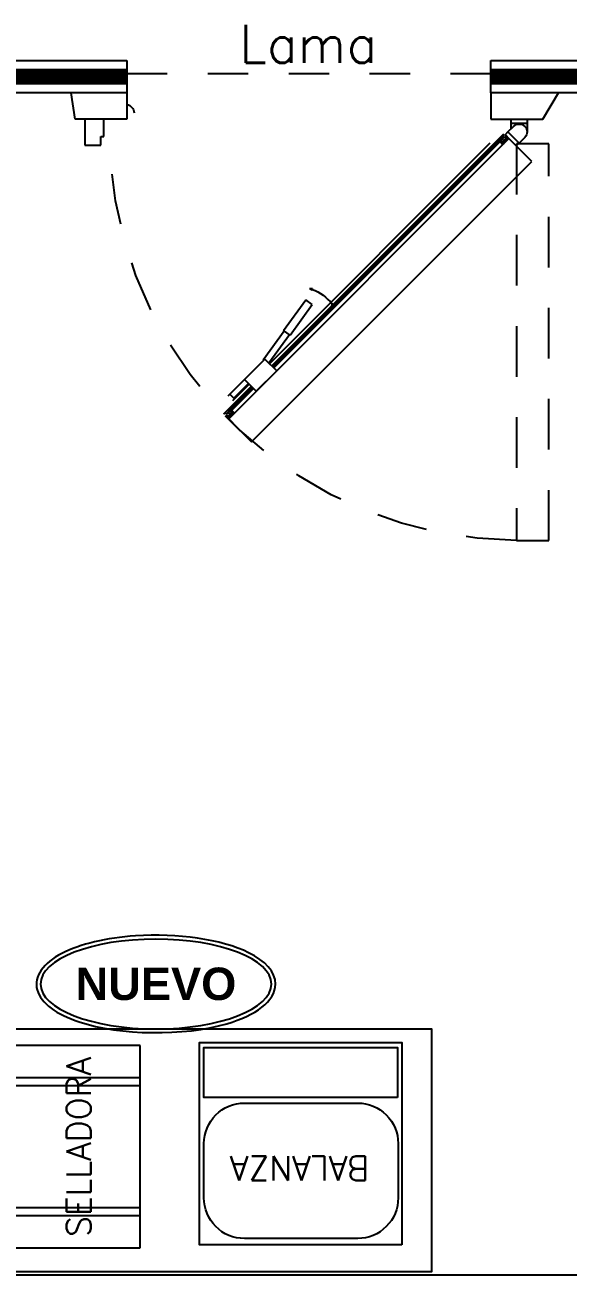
# Model space of a CAD drawing. Header units: millimetres. Extents: x 340 to 1003762, y 22 to 362022.
# Drawn here: x 422.058 to 423.4, y 90.396 to 93.483 of the extents above; entities that cross this region are included whole.
import ezdxf
from ezdxf.xclip import XClip

# ---------------------------------------------------------------- set-up
doc = ezdxf.new("R2010")
doc.units = ezdxf.units.MM
doc.header["$XCLIPFRAME"] = 0
for name, pattern in [('LSBB_P_002 - PLANTA 1° NIVEL SALA DE VENTAS$0$000_ALTILLO PROPUESTA$0$HIDDEN', [0.375, 0.25, -0.125]), ('LSBB_P_002 - PLANTA 1° NIVEL SALA DE VENTAS$0$CONTINUOS', [0]), ('LSBB_P_002 - PLANTA 1° NIVEL SALA DE VENTAS$0$HIDDEN', [0.375, 0.25, -0.125])]:
    doc.linetypes.add(name, pattern=pattern)
doc.layers.add('LSBB_P_002 - PLANTA 1° NIVEL SALA DE VENTAS$0$A-Achurado', color=250, linetype='Continuous', lineweight=5)
for name, color, linetype in [('LSBB_P_002 - PLANTA 1° NIVEL SALA DE VENTAS$0$A-ACTIVOS NUEVOS', 20, 'Continuous'), ('LSBB_P_002 - PLANTA 1° NIVEL SALA DE VENTAS$0$A-Equipamiento acero inox', 8, 'Continuous'), ('LSBB_P_002 - PLANTA 1° NIVEL SALA DE VENTAS$0$A-Equipos', 8, 'Continuous'), ('LSBB_P_002 - PLANTA 1° NIVEL SALA DE VENTAS$0$A-PANEL CAMARA NUEVO', 10, 'LSBB_P_002 - PLANTA 1° NIVEL SALA DE VENTAS$0$CONTINUOS'), ('LSBB_P_002 - PLANTA 1° NIVEL SALA DE VENTAS$0$A-PUER', 2, 'Continuous'), ('LSBB_P_002 - PLANTA 1° NIVEL SALA DE VENTAS$0$A-PUERTAS NUEVAS', 10, 'Continuous'), ('LSBB_P_002 - PLANTA 1° NIVEL SALA DE VENTAS$0$A-SE CONSTRUYE RELLENO', 10, 'LSBB_P_002 - PLANTA 1° NIVEL SALA DE VENTAS$0$CONTINUOS'), ('LSBB_P_002 - PLANTA 1° NIVEL SALA DE VENTAS$0$E-TABIQUE-CAMARA', 1, 'Continuous'), ('XREF', 7, 'Continuous')]:
    doc.layers.add(name, color=color, linetype=linetype)
doc.styles.add('LSBB_P_002 - PLANTA 1° NIVEL SALA DE VENTAS$0$ARIAL', font='')
doc.styles.add('LSBB_P_002 - PLANTA 1° NIVEL SALA DE VENTAS$0$century gothic', font='GOTHIC.TTF')
doc.styles.add('LSBB_P_002 - PLANTA 1° NIVEL SALA DE VENTAS$0$Estilo1', font='GOTHIC.TTF', dxfattribs={"height": 0.24})
doc.styles.add('LSBB_P_002 - PLANTA 1° NIVEL SALA DE VENTAS$0$ROMANS', font='romans')
doc.styles.get('LSBB_P_002 - PLANTA 1° NIVEL SALA DE VENTAS$0$ARIAL').set_extended_font_data('Arial', bold=True)

# ---------------------------------------------------------------- blocks, each defined once
blk = doc.blocks.new('LSBB_P_002 - PLANTA 1° NIVEL SALA DE VENTAS$0$salladora')
for p, q in [((12026.65, -9959.07), (12026.65, -10009.07)), ((12026.65, -9959.07), (12066.65, -9959.07)), ((12026.65, -9959.07), (12026.65, -10009.07)), ((12026.65, -9959.07), (12066.65, -9959.07)), ((12066.65, -9959.07), (12066.65, -10009.07)), ((12066.65, -9959.07), (12066.65, -10009.07)), ((12026.65, -9967.07), (12066.65, -9967.07)), ((12026.65, -9967.07), (12066.65, -9967.07)), ((12026.65, -9969.07), (12066.65, -9969.07)), ((12026.65, -9969.07), (12066.65, -9969.07)), ((12066.65, -9999.07), (12026.65, -9999.07)), ((12066.65, -9999.07), (12026.65, -9999.07)), ((12066.65, -10001.07), (12026.65, -10001.07)), ((12066.65, -10001.07), (12026.65, -10001.07)), ((12066.65, -10009.07), (12026.65, -10009.07)), ((12066.65, -10009.07), (12026.65, -10009.07))]:
    blk.add_line(p, q)
blk = doc.blocks.new('LSBB_P_002 - PLANTA 1° NIVEL SALA DE VENTAS$0$BALANZA')
at = {"layer": 'LSBB_P_002 - PLANTA 1° NIVEL SALA DE VENTAS$0$A-Equipos'}
for points in [[(-0.2386, 0.2033), (0.2614, 0.2033), (0.2614, -0.2967), (-0.2386, -0.2967)], [(-0.2281, -0.1607), (0.2504, -0.1607), (0.2504, -0.2848), (-0.2281, -0.2848)]]:
    blk.add_lwpolyline(points, close=True, dxfattribs=at)
blk.add_lwpolyline([(-0.1296, 0.1873), (0.1504, 0.1873, -0.414214), (0.2504, 0.0873), (0.2504, -0.0471, -0.414214), (0.1504, -0.1471), (-0.1296, -0.1471, -0.414214), (-0.2296, -0.0471), (-0.2296, 0.0873, -0.414214)], format="xyb", close=True, dxfattribs=at)
at = {"layer": 'LSBB_P_002 - PLANTA 1° NIVEL SALA DE VENTAS$0$A-Equipos', "insert": (0.0141, 0.0437), "char_height": 0.06, "width": 2.665849, "attachment_point": 2, "style": 'LSBB_P_002 - PLANTA 1° NIVEL SALA DE VENTAS$0$Estilo1'}
blk.add_mtext('{\\Fromans|c0;BALANZA}', dxfattribs=at)
blk = doc.blocks.new('LSBB_P_002 - PLANTA 1° NIVEL SALA DE VENTAS$0$A$C529333AF')
at = {"layer": 'LSBB_P_002 - PLANTA 1° NIVEL SALA DE VENTAS$0$A-ACTIVOS NUEVOS', "extrusion": (0, 0, -1)}
blk.add_ellipse((0, 0), major_axis=(0.2855, 0), ratio=0.388575, dxfattribs=at)
at = {"layer": 'LSBB_P_002 - PLANTA 1° NIVEL SALA DE VENTAS$0$A-ACTIVOS NUEVOS'}
blk.add_open_spline([(0.2955, 0), (0.2955, -0.021), (0.2828, -0.0409), (0.2407, -0.0737), (0.2108, -0.0875), (0.0693, -0.1291), (-0.0893, -0.1272), (-0.2453, -0.0748), (-0.2842, -0.048), (-0.3027, 0.019), (-0.2777, 0.0523), (-0.188, 0.0987), (-0.1218, 0.1143), (0.0524, 0.1263), (0.163, 0.1102), (0.2698, 0.0572), (0.2955, 0.0303), (0.2955, 0)], degree=3, knots=[0, 0, 0, 0, 0.461791, 0.461791, 0.923583, 0.923583, 2.283227, 2.283227, 3.034626, 3.034626, 3.786024, 3.786024, 4.537423, 4.537423, 5.618495, 5.618495, 6.283185, 6.283185, 6.283185, 6.283185], dxfattribs=at)
at = {"layer": 'LSBB_P_002 - PLANTA 1° NIVEL SALA DE VENTAS$0$A-ACTIVOS NUEVOS', "insert": (0, 0), "char_height": 0.08, "attachment_point": 5, "style": 'LSBB_P_002 - PLANTA 1° NIVEL SALA DE VENTAS$0$ARIAL'}
blk.add_mtext_dynamic_manual_height_columns('NUEVO', width=0.536552, gutter_width=0.7, heights=[0], dxfattribs=at)
blk = doc.blocks.new('LSBB_P_002 - PLANTA 1° NIVEL SALA DE VENTAS$0$A$C51DB38BC')
at = {"ltscale": 10}
h = blk.add_hatch(color=256, dxfattribs=at)
h.paths.add_polyline_path([(0.5012, 0.623), (0.507, 0.6276), (0.5086, 0.6235)])
h.paths.add_polyline_path([(0.5616, 0.6673), (0.5592, 0.6602), (0.5556, 0.6628)])
for p, q in [((0.3011, 0.9458), (0.3577, 1.0023)), ((0.3577, 1.0023), (1.0507, 0.3094)), ((0.2908, 0.9323), (0.2908, 0.9323)), ((0.2909, 0.9318), (0.3579, 0.8648)), ((0.3042, 0.931), (0.2916, 0.9329)), ((0.3006, 0.9452), (0.2946, 0.9392)), ((0.2946, 0.9382), (0.2971, 0.9357)), ((0.3004, 0.9429), (0.2962, 0.9387)), ((0.2962, 0.9387), (0.2981, 0.9368)), ((0.2999, 0.9395), (0.2974, 0.9383)), ((0.2981, 0.9357), (0.2981, 0.9357)), ((0.2987, 0.9299), (0.3031, 0.9252)), ((0.3098, 0.9296), (0.2999, 0.9395)), ((0.3011, 0.9458), (0.9941, 0.2528)), ((0.3011, 0.9458), (0.9941, 0.2528)), ((0.3011, 0.9458), (0.9941, 0.2528)), ((0.3017, 0.9442), (0.3011, 0.9437)), ((0.3017, 0.9442), (0.3015, 0.944)), ((0.3017, 0.9452), (0.3017, 0.9452)), ((0.3059, 0.9279), (0.3059, 0.9279)), ((0.3084, 0.9244), (0.3059, 0.9269)), ((0.3059, 0.9269), (0.3629, 0.8698)), ((0.3089, 0.926), (0.307, 0.9279)), ((0.3086, 0.9271), (0.3098, 0.9296)), ((0.3131, 0.9302), (0.3089, 0.926)), ((0.3154, 0.9304), (0.3094, 0.9244)), ((0.3144, 0.9315), (0.3139, 0.9309)), ((0.3154, 0.9315), (0.3154, 0.9315)), ((0.3031, 0.9252), (0.3607, 0.8676)), ((0.3117, 0.8998), (0.3523, 0.8592)), ((0.3004, 0.8885), (0.3129, 0.876)), ((0.3048, 0.8841), (0.3144, 0.8938)), ((0.3129, 0.876), (0.341, 0.8479)), ((0.3144, 0.8938), (0.3507, 0.8575)), ((0.341, 0.8479), (0.37, 0.8769)), ((0.37, 0.8769), (0.4203, 0.8266)), ((0.341, 0.8479), (0.3913, 0.7976)), ((0.3913, 0.7976), (0.4203, 0.8266)), ((0.401, 0.8072), (0.4518, 0.7371)), ((0.4026, 0.8089), (0.9481, 0.2634)), ((0.9801, 0.2426), (0.4082, 0.8145)), ((0.9735, 0.2548), (0.411, 0.8173)), ((0.9752, 0.2576), (0.4133, 0.8195)), ((0.3872, 0.7996), (0.4392, 0.7279)), ((0.4534, 0.7383), (0.4375, 0.7268)), ((0.4375, 0.7268), (0.4924, 0.6511)), ((0.4534, 0.7383), (0.5082, 0.6626)), ((0.5082, 0.6626), (0.4924, 0.6511)), ((1.0507, 0.3094), (0.9941, 0.2528)), ((-0.0535, 0.205), (-0.0535, 0.2691)), ((-0.0535, 0.2691), (-0.0143, 0.2691)), ((-0.0143, 0.2691), (-0.0143, 0.248)), ((-0.0143, 0.248), (-0.0067, 0.248)), ((-0.0067, 0.248), (-0.0067, 0.205)), ((0.9787, 0.2671), (0.9727, 0.2611)), ((0.9727, 0.2601), (0.9752, 0.2576)), ((0.9782, 0.2503), (0.9735, 0.2548)), ((0.9785, 0.2648), (0.9743, 0.2606)), ((0.9743, 0.2606), (0.9762, 0.2586)), ((0.9754, 0.2603), (0.9779, 0.2615)), ((0.9762, 0.2576), (0.9762, 0.2576)), ((0.9779, 0.2615), (0.9878, 0.2516)), ((0.9798, 0.2661), (0.9792, 0.2655)), ((0.9793, 0.2559), (0.9813, 0.2433)), ((0.9798, 0.2671), (0.9798, 0.2671)), ((0.984, 0.2498), (0.984, 0.2498)), ((0.9865, 0.2463), (0.984, 0.2487)), ((1.0124, 0.2711), (0.9849, 0.2436)), ((0.987, 0.2479), (0.9851, 0.2498)), ((0.9878, 0.2516), (0.9866, 0.2491)), ((0.9913, 0.2521), (0.987, 0.2479)), ((0.9936, 0.2523), (0.9876, 0.2463)), ((1.0195, 0.2641), (0.9919, 0.2365)), ((0.9925, 0.2533), (0.992, 0.2528)), ((0.9925, 0.2533), (0.9923, 0.2532)), ((0.9936, 0.2533), (0.9936, 0.2533)), ((1.0195, 0.2641), (1.0124, 0.2711)), ((1.0333, 0.2503), (1.0195, 0.2641)), ((0.9806, 0.2425), (0.9806, 0.2425)), ((0.9919, 0.2365), (0.9849, 0.2436)), ((0.9919, 0.2365), (1.0057, 0.2227)), ((1, 0.2284), (1, 0.215)), ((1.039, 0.215), (1.039, 0.2345)), ((-0.078, 0.205), (-0.088, 0.14)), ((0.05, 0.205), (-0.078, 0.205)), ((0.05, 0.14), (0.05, 0.205)), ((0.95, 0.205), (1.078, 0.205)), ((0.95, 0.14), (0.95, 0.205)), ((1, 0.215), (1, 0.205)), ((1, 0.215), (1.039, 0.215)), ((1, 0.215), (1.039, 0.215)), ((1, 0.205), (1.039, 0.205)), ((1, 0.205), (1.039, 0.205)), ((1.039, 0.205), (1.039, 0.215)), ((1.078, 0.205), (1.117, 0.14)), ((0.05, 0.14), (-0.088, 0.14)), ((1.117, 0.14), (0.95, 0.14))]:
    blk.add_line(p, q)
for p, q in [((0.5616, 0.6673), (0.5556, 0.6628)), ((0.5592, 0.6602), (0.5556, 0.6628)), ((0.5616, 0.6673), (0.5592, 0.6602)), ((0.5012, 0.623), (0.507, 0.6276)), ((0.5012, 0.623), (0.5086, 0.6235)), ((0.5086, 0.6235), (0.507, 0.6276))]:
    blk.add_line(p, q, dxfattribs=at)
at = {"color": 8, "linetype": 'LSBB_P_002 - PLANTA 1° NIVEL SALA DE VENTAS$0$HIDDEN', "ltscale": 0.5, "elevation": 0}
blk.add_lwpolyline([(1.0931, 1.246), (1.0931, 0.266), (1.0131, 0.266), (1.0131, 1.246)], close=True, dxfattribs=at)
at = {"color": 8, "linetype": 'LSBB_P_002 - PLANTA 1° NIVEL SALA DE VENTAS$0$HIDDEN', "ltscale": 0.5}
blk.add_arc((1.0208, 0.2317), 1.0139, 90.4384, 175.5689, dxfattribs=at)
for centre, radius, start, end in [((0.2915, 0.9322), 0.00075, 80, 170.6608), ((0.2915, 0.9322), 0.00075, 170.6608, 260), ((0.2951, 0.9387), 0.00075, 135, 225), ((0.2976, 0.9362), 0.00075, 225, 315), ((0.2975, 0.938), 0.00025, 116.5651, 225), ((0.2976, 0.9362), 0.00075, 315, 45), ((0.3011, 0.9447), 0.00075, 45, 135), ((0.3011, 0.9447), 0.00075, 315, 45), ((0.3064, 0.9274), 0.00075, 135, 225), ((0.3064, 0.9274), 0.00075, 45, 135), ((0.3083, 0.9272), 0.00025, 225, 333.4349), ((0.3149, 0.9309), 0.00075, 45, 135), ((0.3149, 0.9309), 0.00075, 315, 45), ((0.3089, 0.9249), 0.00075, 225, 315), ((0.9732, 0.2606), 0.00075, 135, 225), ((0.9757, 0.2581), 0.00075, 225, 315), ((0.9757, 0.2581), 0.00075, 315, 45), ((0.9792, 0.2666), 0.00075, 45, 135), ((0.9792, 0.2666), 0.00075, 315, 45), ((0.9845, 0.2493), 0.00075, 135, 225), ((0.9845, 0.2493), 0.00075, 45, 135), ((0.993, 0.2528), 0.00075, 45, 135), ((0.993, 0.2528), 0.00075, 315, 45), ((1.0195, 0.2365), 0.0195, 225, 45), ((0.9805, 0.2432), 0.00075, 190, 279.3392), ((0.9805, 0.2432), 0.00075, 279.3392, 10), ((0.987, 0.2468), 0.00075, 225, 315), ((1.0195, 0.2345), 0.0195, 0, 2.9395), ((0.0476, 0.189), 0.0201, 276.9727, 0)]:
    blk.add_arc(centre, radius, start, end)
at = {"ltscale": 10}
blk.add_arc((0.4674, 0.7325), 0.1146, 290.711, 321.7284, dxfattribs=at)
for points in [[(0.3131, 0.9302), (0.3128, 0.9305), (0.3124, 0.9308), (0.3111, 0.9317), (0.3103, 0.9323), (0.3086, 0.9336), (0.3078, 0.9342), (0.3065, 0.9355), (0.3059, 0.9361), (0.3047, 0.9373), (0.3042, 0.9379), (0.3027, 0.9398), (0.3017, 0.9411), (0.3006, 0.9426), (0.3005, 0.9428), (0.3004, 0.9429)], [(0.9785, 0.2648), (0.9788, 0.2644), (0.9791, 0.2641), (0.98, 0.2628), (0.9806, 0.262), (0.9819, 0.2603), (0.9826, 0.2595), (0.9838, 0.2581), (0.9844, 0.2575), (0.9856, 0.2564), (0.9862, 0.2559), (0.9881, 0.2543), (0.9895, 0.2534), (0.9909, 0.2523), (0.9911, 0.2522), (0.9913, 0.2521)]]:
    blk.add_open_spline(points, degree=3, knots=[0.165357, 0.165357, 0.165357, 0.165357, 1.560415, 1.560415, 4.681244, 4.681244, 7.739395, 7.739395, 10.144269, 10.144269, 12.549143, 12.549143, 17.358892, 17.358892, 17.945413, 17.945413, 17.945413, 17.945413])
for points in [[(0.3139, 0.9309), (0.3068, 0.9366), (0.3011, 0.9437)], [(0.9792, 0.2655), (0.9849, 0.2585), (0.992, 0.2528)]]:
    blk.add_spline(points, degree=3)
blk = doc.blocks.new('LSBB_P_002 - PLANTA 1° NIVEL SALA DE VENTAS', base_point=(223.5696, 14.2202))
at = {"layer": 'LSBB_P_002 - PLANTA 1° NIVEL SALA DE VENTAS$0$A-Achurado', "color": 1}
for points in [[(837.5985, 308.2156), (837.5985, 308.1356)], [(838.4985, 308.1356), (838.4985, 308.2156)]]:
    blk.add_lwpolyline(points, dxfattribs=at)
at = {"layer": 'LSBB_P_002 - PLANTA 1° NIVEL SALA DE VENTAS$0$A-Equipamiento acero inox'}
blk.add_lwpolyline([(837.1513, 305.8233), (838.3513, 305.8233), (838.3513, 305.2233), (837.1513, 305.2233)], close=True, dxfattribs=at)
at = {"layer": 'LSBB_P_002 - PLANTA 1° NIVEL SALA DE VENTAS$0$A-PANEL CAMARA NUEVO'}
for points in [[(837.5985, 308.1356), (836.3313, 308.1356), (836.3313, 308.2156), (837.5985, 308.2156)], [(837.5985, 308.2156), (837.5988, 308.1356)], [(838.4985, 308.2156), (839.4501, 308.2156), (839.4501, 308.1356), (838.4985, 308.1356)], [(838.4985, 308.1356), (838.4985, 308.2156)]]:
    blk.add_lwpolyline(points, dxfattribs=at)
at = {"layer": 'LSBB_P_002 - PLANTA 1° NIVEL SALA DE VENTAS$0$A-PUER', "linetype": 'LSBB_P_002 - PLANTA 1° NIVEL SALA DE VENTAS$0$000_ALTILLO PROPUESTA$0$HIDDEN', "ltscale": 0.08}
blk.add_line((838.4985, 308.1825), (837.5985, 308.1825), dxfattribs=at)
at = {"layer": 'LSBB_P_002 - PLANTA 1° NIVEL SALA DE VENTAS$0$A-SE CONSTRUYE RELLENO', "const_width": 0.04}
for points in [[(836.3313, 308.1756), (837.5985, 308.1756)], [(838.4985, 308.1756), (839.4501, 308.1756)]]:
    blk.add_lwpolyline(points, dxfattribs=at)
at = {"layer": 'LSBB_P_002 - PLANTA 1° NIVEL SALA DE VENTAS$0$E-TABIQUE-CAMARA'}
blk.add_line((836.4313, 305.2156), (838.8241, 305.2156), dxfattribs=at)
blk.add_line((836.4313, 305.2156), (838.8241, 305.2156), dxfattribs=at)
at = {"layer": 'LSBB_P_002 - PLANTA 1° NIVEL SALA DE VENTAS$0$A-ACTIVOS NUEVOS'}
blk.add_blockref('LSBB_P_002 - PLANTA 1° NIVEL SALA DE VENTAS$0$A$C529333AF', (837.6704, 305.9343), dxfattribs=at)
at = {"layer": 'LSBB_P_002 - PLANTA 1° NIVEL SALA DE VENTAS$0$A-Equipamiento acero inox', "extrusion": (0, 0, -1), "xscale": 0.01, "yscale": 0.01, "zscale": -0.01, "rotation": 180}
blk.add_blockref('LSBB_P_002 - PLANTA 1° NIVEL SALA DE VENTAS$0$salladora', (-716.9653, 205.6918, -0.0018), dxfattribs=at)
at = {"layer": 'LSBB_P_002 - PLANTA 1° NIVEL SALA DE VENTAS$0$A-Equipamiento acero inox', "rotation": 180}
blk.add_blockref('LSBB_P_002 - PLANTA 1° NIVEL SALA DE VENTAS$0$BALANZA', (838.0394, 305.4931), dxfattribs=at)
at = {"layer": 'LSBB_P_002 - PLANTA 1° NIVEL SALA DE VENTAS$0$A-PUERTAS NUEVAS', "xscale": -1, "rotation": 179.9999659726683}
blk.add_blockref('LSBB_P_002 - PLANTA 1° NIVEL SALA DE VENTAS$0$A$C51DB38BC', (837.5485, 308.2756), dxfattribs=at)
at = {"layer": 'LSBB_P_002 - PLANTA 1° NIVEL SALA DE VENTAS$0$A-Equipamiento acero inox', "insert": (837.5095, 305.2188, 0.0018), "char_height": 0.07, "attachment_point": 7, "rotation": 90, "style": 'LSBB_P_002 - PLANTA 1° NIVEL SALA DE VENTAS$0$century gothic'}
blk.add_mtext_dynamic_manual_height_columns('\\pi0.090823;{\\Fromans|c0;\\H0.85714x;SELLADORA\\H1.1667x; }', width=0.664502, gutter_width=12.5, heights=[0], dxfattribs=at)
at = {"layer": 'LSBB_P_002 - PLANTA 1° NIVEL SALA DE VENTAS$0$A-PUER', "linetype": 'LSBB_P_002 - PLANTA 1° NIVEL SALA DE VENTAS$0$000_ALTILLO PROPUESTA$0$HIDDEN', "style": 'LSBB_P_002 - PLANTA 1° NIVEL SALA DE VENTAS$0$ROMANS'}
blk.add_text('Lama', height=0.09375, dxfattribs=at).set_placement((837.8762, 308.2096, 0.0052))

msp = doc.modelspace()

# ---------------------------------------------------------------- block references
at = {"layer": 'XREF'}
ref = msp.add_blockref('LSBB_P_002 - PLANTA 1° NIVEL SALA DE VENTAS', (-191.719, -200.5998), dxfattribs=at)
XClip(ref).set_block_clipping_path([(755.454857474, 236.6800249606), (887.3150098981, 333.6713636781)])

doc.saveas('drawing.dxf')
